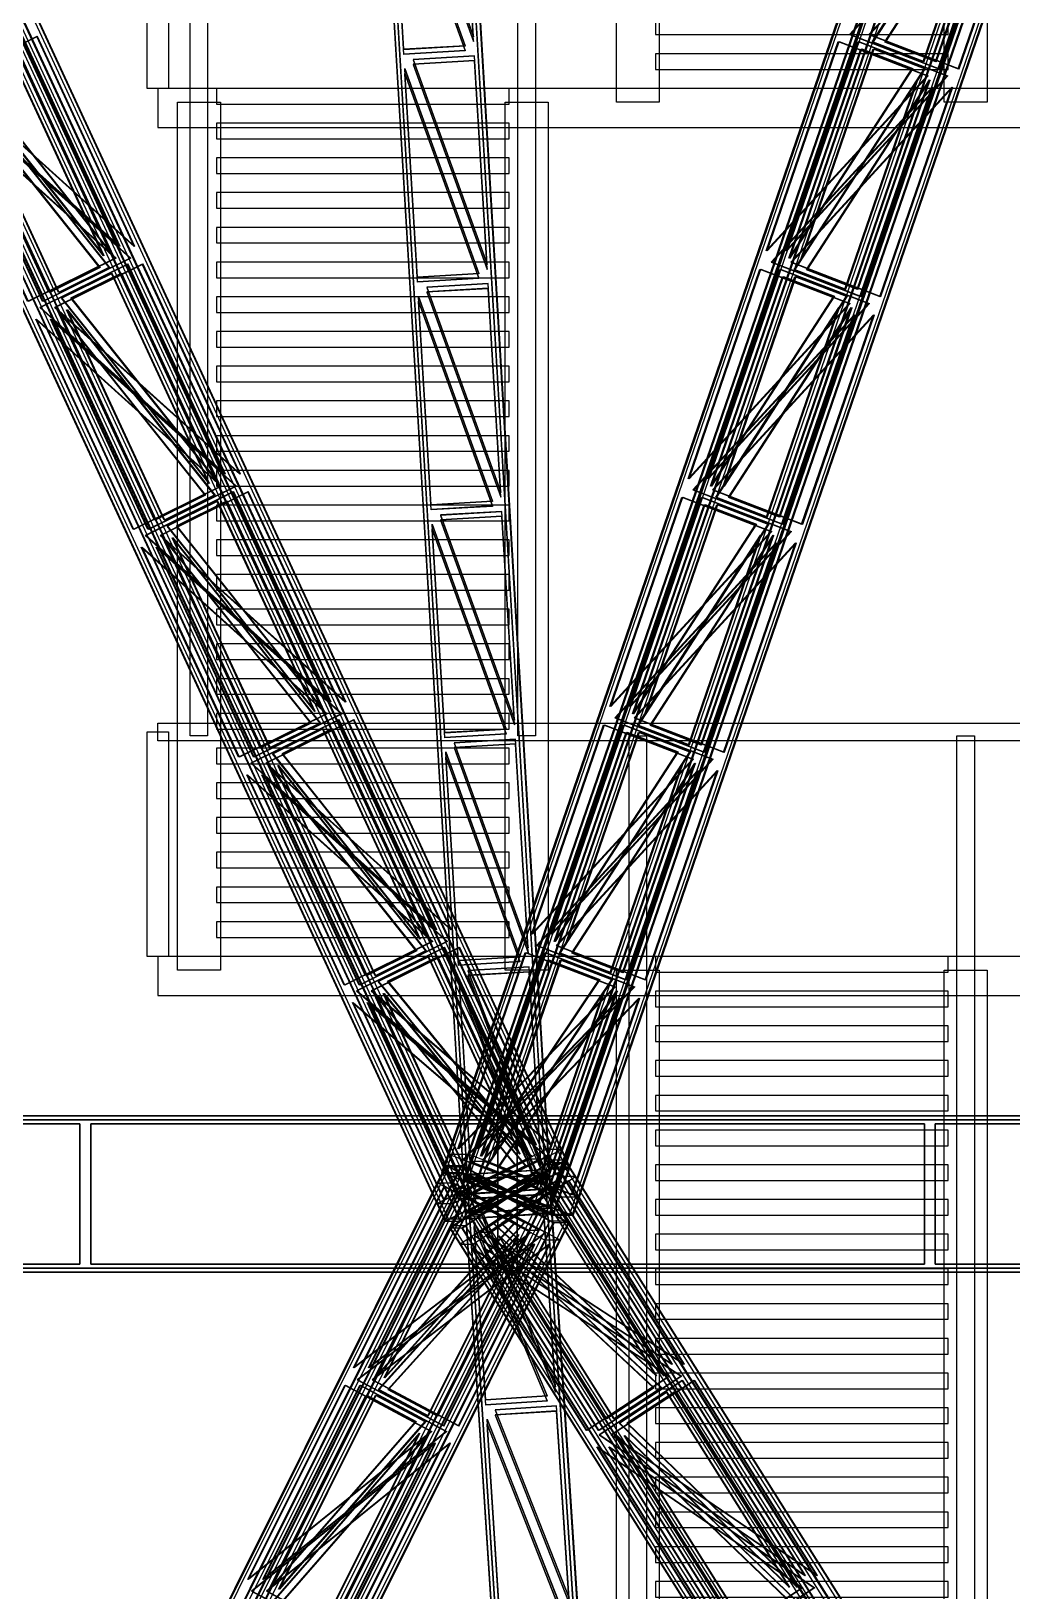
# Model space of a CAD drawing. Header units: millimetres. Extents: x -48000 to 1060615, y -2000 to 333000.
# Drawn here: x 4050 to 9077, y 103968 to 111956 of the extents above; entities that cross this region are included whole.
import ezdxf

# ---------------------------------------------------------------- set-up
doc = ezdxf.new("R2010")
doc.units = ezdxf.units.MM
doc.layers.add('D-STR-CORE', color=7, linetype='Continuous', lineweight=25)
doc.layers.add('D-STR-STRC', color=7, linetype='Continuous', lineweight=25)

msp = doc.modelspace()

# ---------------------------------------------------------------- linework, layer by layer
at = {"layer": 'D-STR-CORE'}
for points in [[(7050, 111592.5), (7050, 116038.33), (7270, 116038.33), (7270, 111592.5)], [(8730, 111592.5), (8730, 116038.33), (8950, 116038.33), (8950, 111592.5)], [(4645, 111662.5), (4645, 112812.5), (4755, 112812.5), (4755, 111662.5)], [(4865, 108346.67), (4865, 112792.5), (4955, 112792.5), (4955, 108346.67)], [(6545, 108346.67), (6545, 112792.5), (6635, 112792.5), (6635, 108346.67)], [(7250, 111938.17), (8750, 111938.17), (8750, 112018.17), (7250, 112018.17)], [(7250, 111760.33), (8750, 111760.33), (8750, 111840.33), (7250, 111840.33)], [(4700, 111462.5), (9300, 111462.5), (9300, 111662.5), (4700, 111662.5)], [(5000, 111582.5), (6500, 111582.5), (6500, 111662.5), (5000, 111662.5)], [(4800, 107146.67), (4800, 111592.5), (5020, 111592.5), (5020, 107146.67)], [(6480, 107146.67), (6480, 111592.5), (6700, 111592.5), (6700, 107146.67)], [(5000, 111404.67), (6500, 111404.67), (6500, 111484.67), (5000, 111484.67)], [(5000, 111226.83), (6500, 111226.83), (6500, 111306.83), (5000, 111306.83)], [(5000, 111049), (6500, 111049), (6500, 111129), (5000, 111129)], [(5000, 110871.17), (6500, 110871.17), (6500, 110951.17), (5000, 110951.17)], [(5000, 110693.33), (6500, 110693.33), (6500, 110773.33), (5000, 110773.33)], [(5000, 110515.5), (6500, 110515.5), (6500, 110595.5), (5000, 110595.5)], [(5000, 110337.67), (6500, 110337.67), (6500, 110417.67), (5000, 110417.67)], [(5000, 110159.83), (6500, 110159.83), (6500, 110239.83), (5000, 110239.83)], [(5000, 109982), (6500, 109982), (6500, 110062), (5000, 110062)], [(5000, 109804.17), (6500, 109804.17), (6500, 109884.17), (5000, 109884.17)], [(5000, 109626.33), (6500, 109626.33), (6500, 109706.33), (5000, 109706.33)], [(5000, 109448.5), (6500, 109448.5), (6500, 109528.5), (5000, 109528.5)], [(5000, 109270.67), (6500, 109270.67), (6500, 109350.67), (5000, 109350.67)], [(5000, 109092.83), (6500, 109092.83), (6500, 109172.83), (5000, 109172.83)], [(5000, 108915), (6500, 108915), (6500, 108995), (5000, 108995)], [(5000, 108737.17), (6500, 108737.17), (6500, 108817.17), (5000, 108817.17)], [(5000, 108559.33), (6500, 108559.33), (6500, 108639.33), (5000, 108639.33)], [(4700, 108411.67), (9300, 108411.67), (9300, 108321.67), (4700, 108321.67)], [(5000, 108381.5), (6500, 108381.5), (6500, 108461.5), (5000, 108461.5)], [(4645, 107216.67), (4645, 108366.67), (4755, 108366.67), (4755, 107216.67)], [(7115, 103900.83), (7115, 108346.67), (7205, 108346.67), (7205, 103900.83)], [(8795, 103900.83), (8795, 108346.67), (8885, 108346.67), (8885, 103900.83)], [(5000, 108203.67), (6500, 108203.67), (6500, 108283.67), (5000, 108283.67)], [(5000, 108025.83), (6500, 108025.83), (6500, 108105.83), (5000, 108105.83)], [(5000, 107848), (6500, 107848), (6500, 107928), (5000, 107928)], [(5000, 107670.17), (6500, 107670.17), (6500, 107750.17), (5000, 107750.17)], [(5000, 107492.33), (6500, 107492.33), (6500, 107572.33), (5000, 107572.33)], [(5000, 107314.5), (6500, 107314.5), (6500, 107394.5), (5000, 107394.5)], [(4700, 107016.67), (9300, 107016.67), (9300, 107216.67), (4700, 107216.67)], [(7250, 107136.67), (8750, 107136.67), (8750, 107216.67), (7250, 107216.67)], [(7050, 102700.83), (7050, 107146.67), (7270, 107146.67), (7270, 102700.83)], [(8730, 102700.83), (8730, 107146.67), (8950, 107146.67), (8950, 102700.83)], [(7250, 106958.83), (8750, 106958.83), (8750, 107038.83), (7250, 107038.83)], [(7250, 106781), (8750, 106781), (8750, 106861), (7250, 106861)], [(7250, 106603.17), (8750, 106603.17), (8750, 106683.17), (7250, 106683.17)], [(7250, 106425.33), (8750, 106425.33), (8750, 106505.33), (7250, 106505.33)], [(7250, 106247.5), (8750, 106247.5), (8750, 106327.5), (7250, 106327.5)], [(7250, 106069.67), (8750, 106069.67), (8750, 106149.67), (7250, 106149.67)], [(7250, 105891.83), (8750, 105891.83), (8750, 105971.83), (7250, 105971.83)], [(7250, 105714), (8750, 105714), (8750, 105794), (7250, 105794)], [(7250, 105536.17), (8750, 105536.17), (8750, 105616.17), (7250, 105616.17)], [(7250, 105358.33), (8750, 105358.33), (8750, 105438.33), (7250, 105438.33)], [(7250, 105180.5), (8750, 105180.5), (8750, 105260.5), (7250, 105260.5)], [(7250, 105002.67), (8750, 105002.67), (8750, 105082.67), (7250, 105082.67)], [(7250, 104824.83), (8750, 104824.83), (8750, 104904.83), (7250, 104904.83)], [(7250, 104647), (8750, 104647), (8750, 104727), (7250, 104727)], [(7250, 104469.17), (8750, 104469.17), (8750, 104549.17), (7250, 104549.17)], [(7250, 104291.33), (8750, 104291.33), (8750, 104371.33), (7250, 104371.33)], [(7250, 104113.5), (8750, 104113.5), (8750, 104193.5), (7250, 104193.5)], [(7250, 103935.67), (8750, 103935.67), (8750, 104015.67), (7250, 104015.67)]]:
    msp.add_lwpolyline(points, close=True, dxfattribs=at)
at = {"layer": 'D-STR-STRC'}
for points in [[(6731.26, 106138.24), (6172.48, 105861.76), (-319.49, 119861.76), (239.3, 120138.24)], [(6735.27, 106138.24), (6176.48, 105861.76), (-315.48, 119861.76), (243.31, 120138.24)], [(6807.44, 106138.24), (6248.66, 105861.76), (-243.31, 119861.76), (315.48, 120138.24)], [(6811.45, 106138.24), (6252.67, 105861.76), (-239.3, 119861.76), (319.49, 120138.24)], [(6649, 106090.72), (6282.3, 105909.28), (-209.66, 119909.28), (157.04, 120090.72)], [(6653.01, 106090.72), (6286.31, 105909.28), (-205.65, 119909.28), (161.05, 120090.72)], [(6697.62, 106090.72), (6330.92, 105909.28), (-161.05, 119909.28), (205.65, 120090.72)], [(6701.63, 106090.72), (6334.92, 105909.28), (-157.04, 119909.28), (209.66, 120090.72)], [(6155.33, 106109.46), (6723.08, 105890.54), (11534.55, 119890.54), (10966.79, 120109.46)], [(6160.6, 106109.46), (6728.36, 105890.54), (11539.83, 119890.54), (10972.07, 120109.46)], [(6255.57, 106109.46), (6823.32, 105890.54), (11634.79, 119890.54), (11067.03, 120109.46)], [(6260.84, 106109.46), (6828.6, 105890.54), (11640.07, 119890.54), (11072.31, 120109.46)], [(6271.04, 106071.84), (6643.64, 105928.16), (11455.1, 119928.16), (11082.51, 120071.84)], [(6276.32, 106071.84), (6648.91, 105928.16), (11460.38, 119928.16), (11087.79, 120071.84)], [(6335.01, 106071.84), (6707.6, 105928.16), (11519.07, 119928.16), (11146.48, 120071.84)], [(6340.29, 106071.84), (6712.88, 105928.16), (11524.35, 119928.16), (11151.76, 120071.84)], [(6711.57, 106026.1), (6272.35, 106000.12), (5432.1, 120000.12), (5871.33, 120026.1)], [(6711.57, 106026.1), (6272.35, 106000.12), (5432.1, 120000.12), (5871.33, 120026.1)], [(6711.57, 106024.2), (6272.35, 105998.21), (5432.1, 119998.21), (5871.33, 120024.2)], [(6711.57, 106024.2), (6272.35, 105998.21), (5432.1, 119998.21), (5871.33, 120024.2)], [(6711.57, 106001.79), (6272.35, 105975.8), (5432.1, 119975.8), (5871.33, 120001.79)], [(6711.57, 106001.79), (6272.35, 105975.8), (5432.1, 119975.8), (5871.33, 120001.79)], [(6711.57, 105999.88), (6272.35, 105973.9), (5432.1, 119973.9), (5871.33, 119999.88)], [(6711.57, 105999.88), (6272.35, 105973.9), (5432.1, 119973.9), (5871.33, 119999.88)], [(6317.23, 111928.93), (6253.16, 112996.49), (5938.71, 112977.88)], [(6317.23, 111928.93), (6253.16, 112996.49), (5938.71, 112977.88)], [(6317.23, 111927.02), (6253.16, 112994.58), (5938.71, 112975.97)], [(6317.23, 111927.02), (6253.16, 112994.58), (5938.71, 112975.97)], [(6317.23, 111904.62), (6253.16, 112972.17), (5938.71, 112953.57)], [(6317.23, 111904.62), (6253.16, 112972.17), (5938.71, 112953.57)], [(6317.23, 111902.71), (6253.16, 112970.27), (5938.71, 112951.66)], [(6317.23, 111902.71), (6253.16, 112970.27), (5938.71, 112951.66)], [(6274.98, 111881.67), (5960.54, 111863.07), (5896.47, 112930.62)], [(6274.98, 111881.67), (5960.54, 111863.07), (5896.47, 112930.62)], [(6274.98, 111879.77), (5960.54, 111861.16), (5896.47, 112928.72)], [(6274.98, 111879.77), (5960.54, 111861.16), (5896.47, 112928.72)], [(6274.98, 111857.36), (5960.54, 111838.76), (5896.47, 112906.31)], [(6274.98, 111857.36), (5960.54, 111838.76), (5896.47, 112906.31)], [(6274.98, 111855.45), (5960.54, 111836.85), (5896.47, 112904.4)], [(6274.98, 111855.45), (5960.54, 111836.85), (5896.47, 112904.4)], [(8360.11, 111901.93), (8621.81, 111801.02), (8990.47, 112873.72)], [(8365.38, 111901.93), (8627.09, 111801.02), (8995.75, 112873.72)], [(8424.08, 111901.93), (8685.78, 111801.02), (9054.44, 112873.72)], [(8429.35, 111901.93), (8691.05, 111801.02), (9059.72, 112873.72)], [(8244.39, 111939.56), (8701.26, 111763.39), (9069.92, 112836.09)], [(8249.67, 111939.56), (8706.53, 111763.39), (9075.19, 112836.09)], [(8344.63, 111939.56), (8801.5, 111763.39), (9170.16, 112836.09)], [(8349.91, 111939.56), (8806.77, 111763.39), (9175.43, 112836.09)], [(4502.03, 110853.01), (4002.85, 111929.49), (3553.21, 111707.01)], [(4506.04, 110853.01), (4006.86, 111929.49), (3557.21, 111707.01)], [(4578.21, 110853.01), (4079.03, 111929.49), (3629.39, 111707.01)], [(4582.22, 110853.01), (4083.04, 111929.49), (3633.4, 111707.01)], [(4419.77, 110805.49), (3920.59, 111881.97), (3663.03, 111754.53)], [(4423.78, 110805.49), (3924.6, 111881.97), (3667.04, 111754.53)], [(4468.38, 110805.49), (3969.21, 111881.97), (3711.64, 111754.53)], [(4472.39, 110805.49), (3973.22, 111881.97), (3715.65, 111754.53)], [(7818.05, 110830.57), (8186.71, 111903.27), (8643.57, 111727.1)], [(7823.32, 110830.57), (8191.98, 111903.27), (8648.85, 111727.1)], [(7918.29, 110830.57), (8286.95, 111903.27), (8743.81, 111727.1)], [(7923.56, 110830.57), (8292.22, 111903.27), (8749.09, 111727.1)], [(7933.77, 110792.95), (8302.43, 111865.64), (8564.13, 111764.73)], [(7939.04, 110792.95), (8307.7, 111865.64), (8569.4, 111764.73)], [(7997.73, 110792.95), (8366.4, 111865.64), (8628.1, 111764.73)], [(8003.01, 110792.95), (8371.67, 111865.64), (8633.37, 111764.73)], [(6345, 110715.01), (6030.56, 110696.4), (5966.49, 111763.96)], [(6345, 110715.01), (6030.56, 110696.4), (5966.49, 111763.96)], [(6345, 110713.1), (6030.56, 110694.49), (5966.49, 111762.05)], [(6345, 110713.1), (6030.56, 110694.49), (5966.49, 111762.05)], [(6387.25, 110762.26), (6323.18, 111829.82), (6008.73, 111811.21)], [(6387.25, 110762.26), (6323.18, 111829.82), (6008.73, 111811.21)], [(6387.25, 110760.36), (6323.18, 111827.91), (6008.73, 111809.31)], [(6387.25, 110760.36), (6323.18, 111827.91), (6008.73, 111809.31)], [(6387.25, 110737.95), (6323.18, 111805.51), (6008.73, 111786.9)], [(6387.25, 110737.95), (6323.18, 111805.51), (6008.73, 111786.9)], [(6387.25, 110736.04), (6323.18, 111803.6), (6008.73, 111784.99)], [(6387.25, 110736.04), (6323.18, 111803.6), (6008.73, 111784.99)], [(4399.3, 110745.47), (4141.73, 110618.03), (3642.56, 111694.51)], [(4403.31, 110745.47), (4145.74, 110618.03), (3646.57, 111694.51)], [(4447.91, 110745.47), (4190.35, 110618.03), (3691.17, 111694.51)], [(4451.92, 110745.47), (4194.36, 110618.03), (3695.18, 111694.51)], [(6345, 110690.69), (6030.56, 110672.09), (5966.49, 111739.64)], [(6345, 110690.69), (6030.56, 110672.09), (5966.49, 111739.64)], [(6345, 110688.79), (6030.56, 110670.18), (5966.49, 111737.74)], [(6345, 110688.79), (6030.56, 110670.18), (5966.49, 111737.74)], [(7959.15, 110735.27), (8220.85, 110634.36), (8589.52, 111707.05)], [(7964.43, 110735.27), (8226.13, 110634.36), (8594.79, 111707.05)], [(8023.12, 110735.27), (8284.82, 110634.36), (8653.48, 111707.05)], [(8028.4, 110735.27), (8290.1, 110634.36), (8658.76, 111707.05)], [(4481.56, 110792.99), (4031.91, 110570.51), (3532.74, 111646.99)], [(4485.57, 110792.99), (4035.92, 110570.51), (3536.74, 111646.99)], [(4557.74, 110792.99), (4108.09, 110570.51), (3608.92, 111646.99)], [(4561.75, 110792.99), (4112.1, 110570.51), (3612.93, 111646.99)], [(7843.43, 110772.9), (8300.3, 110596.73), (8668.96, 111669.43)], [(7848.71, 110772.9), (8305.58, 110596.73), (8674.24, 111669.43)], [(7943.67, 110772.9), (8400.54, 110596.73), (8769.2, 111669.43)], [(7948.95, 110772.9), (8405.82, 110596.73), (8774.48, 111669.43)], [(5043.02, 109686.34), (4543.85, 110762.82), (4094.2, 110540.35)], [(5047.03, 109686.34), (4547.86, 110762.82), (4098.21, 110540.35)], [(5119.21, 109686.34), (4620.03, 110762.82), (4170.38, 110540.35)], [(5123.21, 109686.34), (4624.04, 110762.82), (4174.39, 110540.35)], [(7417.09, 109663.91), (7785.75, 110736.61), (8242.62, 110560.44)], [(7422.37, 109663.91), (7791.03, 110736.61), (8247.9, 110560.44)], [(7517.33, 109663.91), (7885.99, 110736.61), (8342.86, 110560.44)], [(7522.61, 109663.91), (7891.27, 110736.61), (8348.13, 110560.44)], [(4960.77, 109638.83), (4461.59, 110715.3), (4204.03, 110587.87)], [(4964.78, 109638.83), (4465.6, 110715.3), (4208.04, 110587.87)], [(5009.38, 109638.83), (4510.21, 110715.3), (4252.64, 110587.87)], [(5013.39, 109638.83), (4514.22, 110715.3), (4256.65, 110587.87)], [(6457.27, 109595.6), (6393.2, 110663.15), (6078.75, 110644.55)], [(6457.27, 109595.6), (6393.2, 110663.15), (6078.75, 110644.55)], [(6457.27, 109593.69), (6393.2, 110661.24), (6078.75, 110642.64)], [(6457.27, 109593.69), (6393.2, 110661.24), (6078.75, 110642.64)], [(6457.27, 109571.28), (6393.2, 110638.84), (6078.75, 110620.23)], [(6457.27, 109571.28), (6393.2, 110638.84), (6078.75, 110620.23)], [(6457.27, 109569.38), (6393.2, 110636.93), (6078.75, 110618.33)], [(6457.27, 109569.38), (6393.2, 110636.93), (6078.75, 110618.33)], [(7532.81, 109626.28), (7901.47, 110698.98), (8163.17, 110598.07)], [(7538.09, 109626.28), (7906.75, 110698.98), (8168.45, 110598.07)], [(7596.78, 109626.28), (7965.44, 110698.98), (8227.14, 110598.07)], [(7602.05, 109626.28), (7970.72, 110698.98), (8232.42, 110598.07)], [(6415.03, 109548.34), (6100.58, 109529.73), (6036.51, 110597.29)], [(6415.03, 109548.34), (6100.58, 109529.73), (6036.51, 110597.29)], [(6415.03, 109546.43), (6100.58, 109527.83), (6036.51, 110595.38)], [(6415.03, 109546.43), (6100.58, 109527.83), (6036.51, 110595.38)], [(6415.03, 109524.03), (6100.58, 109505.42), (6036.51, 110572.98)], [(6415.03, 109524.03), (6100.58, 109505.42), (6036.51, 110572.98)], [(6415.03, 109522.12), (6100.58, 109503.51), (6036.51, 110571.07)], [(6415.03, 109522.12), (6100.58, 109503.51), (6036.51, 110571.07)], [(5022.55, 109626.32), (4572.91, 109403.84), (4073.73, 110480.32)], [(5026.56, 109626.32), (4576.92, 109403.84), (4077.74, 110480.32)], [(5098.74, 109626.32), (4649.09, 109403.84), (4149.91, 110480.32)], [(5102.74, 109626.32), (4653.1, 109403.84), (4153.92, 110480.32)], [(4940.3, 109578.8), (4682.73, 109451.36), (4183.56, 110527.84)], [(4944.31, 109578.8), (4686.74, 109451.36), (4187.57, 110527.84)], [(4988.91, 109578.8), (4731.35, 109451.36), (4232.17, 110527.84)], [(4992.92, 109578.8), (4735.36, 109451.36), (4236.18, 110527.84)], [(7442.48, 109606.23), (7899.35, 109430.06), (8268.01, 110502.76)], [(7447.75, 109606.23), (7904.62, 109430.06), (8273.28, 110502.76)], [(7542.72, 109606.23), (7999.59, 109430.06), (8368.25, 110502.76)], [(7547.99, 109606.23), (8004.86, 109430.06), (8373.52, 110502.76)], [(7558.2, 109568.6), (7819.9, 109467.69), (8188.56, 110540.39)], [(7563.47, 109568.6), (7825.17, 109467.69), (8193.84, 110540.39)], [(7622.17, 109568.6), (7883.87, 109467.69), (8252.53, 110540.39)], [(7627.44, 109568.6), (7889.14, 109467.69), (8257.8, 110540.39)], [(5584.02, 108519.68), (5084.84, 109596.16), (4635.2, 109373.68)], [(5588.03, 108519.68), (5088.85, 109596.16), (4639.21, 109373.68)], [(5660.2, 108519.68), (5161.03, 109596.16), (4711.38, 109373.68)], [(5664.21, 108519.68), (5165.04, 109596.16), (4715.39, 109373.68)], [(5501.76, 108472.16), (5002.59, 109548.64), (4745.02, 109421.2)], [(5505.77, 108472.16), (5006.6, 109548.64), (4749.03, 109421.2)], [(5550.38, 108472.16), (5051.2, 109548.64), (4793.64, 109421.2)], [(5554.39, 108472.16), (5055.21, 109548.64), (4797.65, 109421.2)], [(7016.14, 108497.24), (7384.8, 109569.94), (7841.66, 109393.77)], [(7021.41, 108497.24), (7390.07, 109569.94), (7846.94, 109393.77)], [(7116.38, 108497.24), (7485.04, 109569.94), (7941.9, 109393.77)], [(7121.65, 108497.24), (7490.31, 109569.94), (7947.18, 109393.77)], [(7131.85, 108459.61), (7500.52, 109532.31), (7762.22, 109431.4)], [(7137.13, 108459.61), (7505.79, 109532.31), (7767.49, 109431.4)], [(7195.82, 108459.61), (7564.48, 109532.31), (7826.18, 109431.4)], [(7201.1, 108459.61), (7569.76, 109532.31), (7831.46, 109431.4)], [(6527.29, 108428.93), (6463.22, 109496.49), (6148.78, 109477.88)], [(6527.29, 108428.93), (6463.22, 109496.49), (6148.78, 109477.88)], [(6527.29, 108427.02), (6463.22, 109494.58), (6148.78, 109475.97)], [(6527.29, 108427.02), (6463.22, 109494.58), (6148.78, 109475.97)], [(6527.29, 108404.62), (6463.22, 109472.17), (6148.78, 109453.57)], [(6527.29, 108404.62), (6463.22, 109472.17), (6148.78, 109453.57)], [(6527.29, 108402.71), (6463.22, 109470.27), (6148.78, 109451.66)], [(6527.29, 108402.71), (6463.22, 109470.27), (6148.78, 109451.66)], [(5481.29, 108412.13), (5223.73, 108284.7), (4724.55, 109361.17)], [(5485.3, 108412.13), (5227.74, 108284.7), (4728.56, 109361.17)], [(5529.91, 108412.13), (5272.34, 108284.7), (4773.17, 109361.17)], [(5533.92, 108412.13), (5276.35, 108284.7), (4777.18, 109361.17)], [(6485.05, 108381.67), (6170.6, 108363.07), (6106.53, 109430.62)], [(6485.05, 108381.67), (6170.6, 108363.07), (6106.53, 109430.62)], [(6485.05, 108379.77), (6170.6, 108361.16), (6106.53, 109428.72)], [(6485.05, 108379.77), (6170.6, 108361.16), (6106.53, 109428.72)], [(6485.05, 108357.36), (6170.6, 108338.76), (6106.53, 109406.31)], [(6485.05, 108357.36), (6170.6, 108338.76), (6106.53, 109406.31)], [(6485.05, 108355.45), (6170.6, 108336.85), (6106.53, 109404.4)], [(6485.05, 108355.45), (6170.6, 108336.85), (6106.53, 109404.4)], [(7157.24, 108401.93), (7418.94, 108301.02), (7787.6, 109373.72)], [(7162.52, 108401.93), (7424.22, 108301.02), (7792.88, 109373.72)], [(7221.21, 108401.93), (7482.91, 108301.02), (7851.57, 109373.72)], [(7226.49, 108401.93), (7488.19, 108301.02), (7856.85, 109373.72)], [(5563.55, 108459.65), (5113.9, 108237.18), (4614.73, 109313.66)], [(5567.56, 108459.65), (5117.91, 108237.18), (4618.74, 109313.66)], [(5639.73, 108459.65), (5190.09, 108237.18), (4690.91, 109313.66)], [(5643.74, 108459.65), (5194.1, 108237.18), (4694.92, 109313.66)], [(7041.52, 108439.56), (7498.39, 108263.39), (7867.05, 109336.09)], [(7046.8, 108439.56), (7503.67, 108263.39), (7872.33, 109336.09)], [(7141.76, 108439.56), (7598.63, 108263.39), (7967.29, 109336.09)], [(7147.04, 108439.56), (7603.91, 108263.39), (7972.57, 109336.09)], [(6125.02, 107353.01), (5625.84, 108429.49), (5176.2, 108207.01)], [(6129.03, 107353.01), (5629.85, 108429.49), (5180.21, 108207.01)], [(6201.2, 107353.01), (5702.02, 108429.49), (5252.38, 108207.01)], [(6205.21, 107353.01), (5706.03, 108429.49), (5256.39, 108207.01)], [(6615.18, 107330.57), (6983.84, 108403.27), (7440.71, 108227.1)], [(6620.46, 107330.57), (6989.12, 108403.27), (7445.98, 108227.1)], [(6715.42, 107330.57), (7084.08, 108403.27), (7540.95, 108227.1)], [(6720.7, 107330.57), (7089.36, 108403.27), (7546.22, 108227.1)], [(6042.76, 107305.49), (5543.58, 108381.97), (5286.02, 108254.53)], [(6046.77, 107305.49), (5547.59, 108381.97), (5290.03, 108254.53)], [(6091.38, 107305.49), (5592.2, 108381.97), (5334.64, 108254.53)], [(6095.38, 107305.49), (5596.21, 108381.97), (5338.64, 108254.53)], [(6597.31, 107262.26), (6533.24, 108329.82), (6218.8, 108311.21)], [(6597.31, 107262.26), (6533.24, 108329.82), (6218.8, 108311.21)], [(6597.31, 107260.36), (6533.24, 108327.91), (6218.8, 108309.31)], [(6597.31, 107260.36), (6533.24, 108327.91), (6218.8, 108309.31)], [(6730.9, 107292.95), (7099.56, 108365.64), (7361.26, 108264.73)], [(6736.17, 107292.95), (7104.84, 108365.64), (7366.54, 108264.73)], [(6794.87, 107292.95), (7163.53, 108365.64), (7425.23, 108264.73)], [(6800.14, 107292.95), (7168.8, 108365.64), (7430.5, 108264.73)], [(6555.07, 107215.01), (6240.62, 107196.4), (6176.55, 108263.96)], [(6555.07, 107215.01), (6240.62, 107196.4), (6176.55, 108263.96)], [(6555.07, 107213.1), (6240.62, 107194.49), (6176.55, 108262.05)], [(6555.07, 107213.1), (6240.62, 107194.49), (6176.55, 108262.05)], [(6555.07, 107190.69), (6240.62, 107172.09), (6176.55, 108239.64)], [(6555.07, 107190.69), (6240.62, 107172.09), (6176.55, 108239.64)], [(6597.31, 107237.95), (6533.24, 108305.51), (6218.8, 108286.9)], [(6597.31, 107237.95), (6533.24, 108305.51), (6218.8, 108286.9)], [(6597.31, 107236.04), (6533.24, 108303.6), (6218.8, 108284.99)], [(6597.31, 107236.04), (6533.24, 108303.6), (6218.8, 108284.99)], [(6022.29, 107245.47), (5764.73, 107118.03), (5265.55, 108194.51)], [(6026.3, 107245.47), (5768.73, 107118.03), (5269.56, 108194.51)], [(6070.91, 107245.47), (5813.34, 107118.03), (5314.17, 108194.51)], [(6074.91, 107245.47), (5817.35, 107118.03), (5318.18, 108194.51)], [(6555.07, 107188.79), (6240.62, 107170.18), (6176.55, 108237.74)], [(6555.07, 107188.79), (6240.62, 107170.18), (6176.55, 108237.74)], [(6640.57, 107272.9), (7097.43, 107096.73), (7466.1, 108169.43)], [(6645.84, 107272.9), (7102.71, 107096.73), (7471.37, 108169.43)], [(6740.81, 107272.9), (7197.67, 107096.73), (7566.34, 108169.43)], [(6746.08, 107272.9), (7202.95, 107096.73), (7571.61, 108169.43)], [(6756.29, 107235.27), (7017.99, 107134.36), (7386.65, 108207.05)], [(6761.56, 107235.27), (7023.26, 107134.36), (7391.92, 108207.05)], [(6820.26, 107235.27), (7081.96, 107134.36), (7450.62, 108207.05)], [(6825.53, 107235.27), (7087.23, 107134.36), (7455.89, 108207.05)], [(6104.55, 107292.99), (5654.9, 107070.51), (5155.73, 108146.99)], [(6108.56, 107292.99), (5658.91, 107070.51), (5159.74, 108146.99)], [(6180.73, 107292.99), (5731.08, 107070.51), (5231.91, 108146.99)], [(6184.74, 107292.99), (5735.09, 107070.51), (5235.92, 108146.99)], [(6635.69, 106251.73), (6166.84, 107262.82), (5717.19, 107040.35)], [(6639.7, 106251.73), (6170.85, 107262.82), (5721.2, 107040.35)], [(6711.88, 106251.73), (6243.02, 107262.82), (5793.37, 107040.35)], [(6715.89, 106251.73), (6247.03, 107262.82), (5797.38, 107040.35)], [(6553.44, 106204.21), (6084.58, 107215.3), (5827.02, 107087.87)], [(6557.45, 106204.21), (6088.59, 107215.3), (5831.03, 107087.87)], [(6602.05, 106204.21), (6133.2, 107215.3), (5875.63, 107087.87)], [(6606.06, 106204.21), (6137.21, 107215.3), (5879.64, 107087.87)], [(6237.64, 106232.03), (6582.89, 107236.61), (7039.75, 107060.44)], [(6242.91, 106232.03), (6588.16, 107236.61), (7045.03, 107060.44)], [(6337.88, 106232.03), (6683.13, 107236.61), (7139.99, 107060.44)], [(6343.15, 106232.03), (6688.4, 107236.61), (7145.27, 107060.44)], [(6663.02, 106167.45), (6603.26, 107163.15), (6288.82, 107144.55)], [(6663.02, 106167.45), (6603.26, 107163.15), (6288.82, 107144.55)], [(6663.02, 106165.55), (6603.26, 107161.24), (6288.82, 107142.64)], [(6663.02, 106165.55), (6603.26, 107161.24), (6288.82, 107142.64)], [(6663.02, 106143.14), (6603.26, 107138.84), (6288.82, 107120.23)], [(6663.02, 106143.14), (6603.26, 107138.84), (6288.82, 107120.23)], [(6663.02, 106141.23), (6603.26, 107136.93), (6288.82, 107118.33)], [(6663.02, 106141.23), (6603.26, 107136.93), (6288.82, 107118.33)], [(6353.36, 106194.41), (6698.6, 107198.98), (6960.3, 107098.07)], [(6358.63, 106194.41), (6703.88, 107198.98), (6965.58, 107098.07)], [(6417.33, 106194.41), (6762.57, 107198.98), (7024.27, 107098.07)], [(6422.6, 106194.41), (6767.85, 107198.98), (7029.55, 107098.07)], [(6620.77, 106120.19), (6306.33, 106101.59), (6246.57, 107097.29)], [(6620.77, 106120.19), (6306.33, 106101.59), (6246.57, 107097.29)], [(6620.77, 106118.29), (6306.33, 106099.68), (6246.57, 107095.38)], [(6620.77, 106118.29), (6306.33, 106099.68), (6246.57, 107095.38)], [(6620.77, 106095.88), (6306.33, 106077.28), (6246.57, 107072.98)], [(6620.77, 106095.88), (6306.33, 106077.28), (6246.57, 107072.98)], [(6620.77, 106093.97), (6306.33, 106075.37), (6246.57, 107071.07)], [(6620.77, 106093.97), (6306.33, 106075.37), (6246.57, 107071.07)], [(6615.22, 106191.71), (6165.58, 105969.23), (5696.72, 106980.32)], [(6619.23, 106191.71), (6169.59, 105969.23), (5700.73, 106980.32)], [(6691.41, 106191.71), (6241.76, 105969.23), (5772.9, 106980.32)], [(6695.42, 106191.71), (6245.77, 105969.23), (5776.91, 106980.32)], [(6532.97, 106144.19), (6275.4, 106016.75), (5806.55, 107027.84)], [(6536.98, 106144.19), (6279.41, 106016.75), (5810.56, 107027.84)], [(6581.58, 106144.19), (6324.02, 106016.75), (5855.16, 107027.84)], [(6585.59, 106144.19), (6328.03, 106016.75), (5859.17, 107027.84)], [(6263.03, 106174.35), (6719.89, 105998.19), (7065.14, 107002.76)], [(6268.3, 106174.35), (6725.17, 105998.19), (7070.42, 107002.76)], [(6363.27, 106174.35), (6820.13, 105998.19), (7165.38, 107002.76)], [(6368.54, 106174.35), (6825.41, 105998.19), (7170.66, 107002.76)], [(6378.74, 106136.73), (6640.44, 106035.81), (6985.69, 107040.39)], [(6384.02, 106136.73), (6645.72, 106035.81), (6990.97, 107040.39)], [(6442.71, 106136.73), (6704.41, 106035.81), (7049.66, 107040.39)], [(6447.99, 106136.73), (6709.69, 106035.81), (7054.94, 107040.39)], [(-12983.92, 106400), (-12983.92, 105600), (12983.92, 105600), (12983.92, 106400)], [(12983.92, 106400), (12983.92, 105600), (-12983.92, 105600), (-12983.92, 106400)], [(2191.49, 106360), (2191.49, 105640), (4300.47, 105640), (4300.47, 106360)], [(4300.47, 106360), (4300.47, 105640), (2191.49, 105640), (2191.49, 106360)], [(4355.47, 106360), (4355.47, 105640), (6441.96, 105640), (6441.96, 106360)], [(6441.96, 106360), (6441.96, 105640), (4355.47, 105640), (4355.47, 106360)], [(6441.96, 106400), (6441.96, 106400), (6441.96, 105600), (6441.96, 105600)], [(6441.96, 106400), (6441.96, 106400), (6441.96, 105600), (6441.96, 105600)], [(6541.96, 106400), (6541.96, 106400), (6541.96, 105600), (6541.96, 105600)], [(6541.96, 106400), (6541.96, 106400), (6541.96, 105600), (6541.96, 105600)], [(6541.96, 106360), (6541.96, 105640), (8628.45, 105640), (8628.45, 106360)], [(8628.45, 106360), (8628.45, 105640), (6541.96, 105640), (6541.96, 106360)], [(8683.45, 106360), (8683.45, 105640), (10792.44, 105640), (10792.44, 106360)], [(10792.44, 106360), (10792.44, 105640), (8683.45, 105640), (8683.45, 106360)], [(6769.63, 106228.43), (6689.44, 106228.43), (6130.65, 105951.95), (6210.85, 105951.95)], [(6187.62, 106203.43), (6293.14, 106203.43), (6860.89, 105984.5), (6755.38, 105984.5)], [(14906.58, 93173.03), (14379.35, 92826.97), (6195.96, 105826.97), (6723.19, 106173.03)], [(6787.96, 106173.03), (6723.19, 106173.03), (6195.96, 105826.97), (6260.74, 105826.97)], [(14909.81, 93173.03), (14382.59, 92826.97), (6199.2, 105826.97), (6726.43, 106173.03)], [(6607.18, 106180.91), (6659.8, 106180.91), (6293.1, 105999.47), (6240.48, 105999.47)], [(14968.11, 93173.03), (14440.88, 92826.97), (6257.5, 105826.97), (6784.72, 106173.03)], [(14971.35, 93173.03), (14444.12, 92826.97), (6260.74, 105826.97), (6787.96, 106173.03)], [(6372.58, 106165.8), (6303.34, 106165.8), (6675.93, 106022.13), (6745.17, 106022.13)], [(6787.96, 106173.03), (6723.19, 106173.03), (6706.71, 106162.22), (6771.49, 106162.22)], [(-315.52, 93146.75), (234.84, 92853.25), (6726.8, 105853.25), (6176.44, 106146.75)], [(-311.49, 93146.75), (238.87, 92853.25), (6730.84, 105853.25), (6180.48, 106146.75)], [(-238.87, 93146.75), (311.49, 92853.25), (6803.45, 105853.25), (6253.09, 106146.75)], [(-234.84, 93146.75), (315.52, 92853.25), (6807.48, 105853.25), (6257.12, 106146.75)], [(-207.06, 93096.3), (154.11, 92903.7), (6646.08, 105903.7), (6284.9, 106096.3)], [(-203.03, 93096.3), (158.15, 92903.7), (6650.11, 105903.7), (6288.94, 106096.3)], [(-158.15, 93096.3), (203.03, 92903.7), (6694.99, 105903.7), (6333.81, 106096.3)], [(-154.11, 93096.3), (207.06, 92903.7), (6699.02, 105903.7), (6337.85, 106096.3)], [(6155.33, 106109.46), (6260.84, 106109.46), (6278.58, 106102.62), (6173.07, 106102.62)], [(6155.33, 106109.46), (6260.84, 106109.46), (6828.6, 105890.54), (6723.08, 105890.54)], [(6811.45, 106138.24), (6731.26, 106138.24), (6172.48, 105861.76), (6252.67, 105861.76)], [(6176.44, 106146.75), (6257.12, 106146.75), (6274.32, 106137.58), (6193.64, 106137.58)], [(6176.44, 106146.75), (6257.12, 106146.75), (6807.48, 105853.25), (6726.8, 105853.25)], [(6840.91, 106088.91), (6776.14, 106088.91), (6248.92, 105742.85), (6313.69, 105742.85)], [(6705.62, 106125.21), (6705.62, 106098.99), (6266.4, 106073.01), (6266.4, 106099.23)], [(6705.62, 106098.99), (6705.62, 106125.21), (6266.4, 106099.23), (6266.4, 106073.01)], [(6649, 106090.72), (6701.63, 106090.72), (6334.92, 105909.28), (6282.3, 105909.28)], [(6337.85, 106096.3), (6284.9, 106096.3), (6302.1, 106087.13), (6355.05, 106087.13)], [(6337.85, 106096.3), (6284.9, 106096.3), (6646.08, 105903.7), (6699.02, 105903.7)], [(14827.09, 93113.55), (14481.1, 92886.45), (6297.71, 105886.45), (6643.7, 106113.55)], [(6643.7, 106113.55), (6686.21, 106113.55), (6340.22, 105886.45), (6297.71, 105886.45)], [(14830.33, 93113.55), (14484.34, 92886.45), (6300.95, 105886.45), (6646.94, 106113.55)], [(14866.36, 93113.55), (14520.37, 92886.45), (6336.98, 105886.45), (6682.97, 106113.55)], [(14869.6, 93113.55), (14523.61, 92886.45), (6340.22, 105886.45), (6686.21, 106113.55)], [(6643.7, 106113.55), (6686.21, 106113.55), (6669.74, 106102.74), (6627.23, 106102.74)], [(6649, 106090.72), (6701.63, 106090.72), (6684.16, 106082.08), (6631.54, 106082.08)], [(6811.45, 106138.24), (6731.26, 106138.24), (6713.8, 106129.6), (6793.99, 106129.6)], [(5702.02, 105109.5), (6166.46, 106039.54), (6609.33, 105803.37)], [(5706.05, 105109.5), (6170.5, 106039.54), (6613.37, 105803.37)], [(5778.66, 105109.5), (6243.11, 106039.54), (6685.98, 105803.37)], [(5782.7, 105109.5), (6247.14, 106039.54), (6690.01, 105803.37)], [(6132.06, 106057.88), (6212.74, 106057.88), (6763.11, 105764.39), (6682.43, 105764.39)], [(6293.47, 106007.44), (6240.52, 106007.44), (6601.7, 105814.83), (6654.65, 105814.83)], [(6340.29, 106071.84), (6271.04, 106071.84), (6288.79, 106064.99), (6358.03, 106064.99)], [(6340.29, 106071.84), (6271.04, 106071.84), (6643.64, 105928.16), (6712.88, 105928.16)], [(6711.57, 106026.1), (6711.57, 105999.88), (6272.35, 105973.9), (6272.35, 106000.12)], [(6711.57, 105999.88), (6711.57, 106026.1), (6272.35, 106000.12), (6272.35, 105973.9)], [(7557.22, 93028.24), (7118.13, 93000.15), (6272.42, 106000.15), (6711.51, 106028.24)], [(6711.51, 106028.24), (6711.51, 105999.85), (6272.42, 105971.76), (6272.42, 106000.15)], [(7557.22, 93028.24), (7118.13, 93000.15), (6272.42, 106000.15), (6711.51, 106028.24)], [(6711.51, 105999.85), (6711.51, 106028.24), (6272.42, 106000.15), (6272.42, 105971.76)], [(7557.22, 93026.17), (7118.13, 92998.08), (6272.42, 105998.08), (6711.51, 106026.17)], [(7557.22, 93026.17), (7118.13, 92998.08), (6272.42, 105998.08), (6711.51, 106026.17)], [(7333.8, 105129.06), (6743.19, 106067.28), (6318.94, 105788.81)], [(7337.03, 105129.06), (6746.43, 106067.28), (6322.18, 105788.81)], [(6696.66, 106029.43), (6739.16, 106029.43), (6393.17, 105802.33), (6350.67, 105802.33)], [(7395.33, 105129.06), (6804.72, 106067.28), (6380.47, 105788.81)], [(7398.57, 105129.06), (6807.96, 106067.28), (6383.71, 105788.81)], [(7254.31, 105069.58), (6663.71, 106007.8), (6420.69, 105848.29)], [(7257.55, 105069.58), (6666.94, 106007.8), (6423.93, 105848.29)], [(7293.58, 105069.58), (6702.97, 106007.8), (6459.96, 105848.29)], [(7296.82, 105069.58), (6706.21, 106007.8), (6463.19, 105848.29)], [(6711.51, 106028.24), (6711.51, 105999.85), (6691.55, 105998.58), (6691.55, 106026.96)], [(6711.51, 105999.85), (6711.51, 106028.24), (6691.55, 106026.96), (6691.55, 105998.58)], [(6711.57, 106026.1), (6711.57, 105999.88), (6691.61, 105998.7), (6691.61, 106024.92)], [(6711.57, 105999.88), (6711.57, 106026.1), (6691.61, 106024.92), (6691.61, 105998.7)], [(5810.48, 105059.05), (6274.92, 105989.1), (6528.6, 105853.81)], [(5814.51, 105059.05), (6278.96, 105989.1), (6532.64, 105853.81)], [(5859.39, 105059.05), (6323.83, 105989.1), (6577.52, 105853.81)], [(5863.42, 105059.05), (6327.87, 105989.1), (6581.55, 105853.81)], [(6292.32, 106001.3), (6292.32, 105975.08), (6272.35, 105973.9), (6272.35, 106000.12)], [(6292.32, 105975.08), (6292.32, 106001.3), (6272.35, 106000.12), (6272.35, 105973.9)], [(7557.22, 93001.92), (7118.13, 92973.83), (6272.42, 105973.83), (6711.51, 106001.92)], [(7557.22, 93001.92), (7118.13, 92973.83), (6272.42, 105973.83), (6711.51, 106001.92)], [(6292.38, 106001.42), (6292.38, 105973.04), (6272.42, 105971.76), (6272.42, 106000.15)], [(6292.38, 105973.04), (6292.38, 106001.42), (6272.42, 106000.15), (6272.42, 105971.76)], [(7557.22, 92999.85), (7118.13, 92971.76), (6272.42, 105971.76), (6711.51, 105999.85)], [(7557.22, 92999.85), (7118.13, 92971.76), (6272.42, 105971.76), (6711.51, 105999.85)], [(6717.94, 105929.28), (6717.94, 105900.89), (6278.86, 105872.8), (6278.86, 105901.19)], [(6717.94, 105900.89), (6717.94, 105929.28), (6278.86, 105901.19), (6278.86, 105872.8)], [(6737.4, 105014.1), (6678.03, 105926.72), (6363.68, 105906.62)], [(6737.4, 105014.1), (6678.03, 105926.72), (6363.68, 105906.62)], [(6737.4, 105012.03), (6678.03, 105924.66), (6363.68, 105904.55)], [(6737.4, 105012.03), (6678.03, 105924.66), (6363.68, 105904.55)], [(6695.14, 105935.01), (6625.89, 105935.01), (6643.64, 105928.16), (6712.88, 105928.16)], [(6270.13, 105870.4), (6189.94, 105870.4), (6172.48, 105861.76), (6252.67, 105861.76)], [(6299.76, 105917.92), (6352.39, 105917.92), (6334.92, 105909.28), (6282.3, 105909.28)], [(6314.19, 105897.26), (6356.7, 105897.26), (6340.22, 105886.45), (6297.71, 105886.45)], [(6695.39, 104966.69), (6381.04, 104946.58), (6321.67, 105859.21)], [(6695.39, 104966.69), (6381.04, 104946.58), (6321.67, 105859.21)], [(6695.39, 104964.63), (6381.04, 104944.52), (6321.67, 105857.15)], [(6695.39, 104964.63), (6381.04, 104944.52), (6321.67, 105857.15)], [(6737.4, 104987.77), (6678.03, 105900.4), (6363.68, 105880.3)], [(6737.4, 104987.77), (6678.03, 105900.4), (6363.68, 105880.3)], [(6737.4, 104985.71), (6678.03, 105898.34), (6363.68, 105878.23)], [(6737.4, 104985.71), (6678.03, 105898.34), (6363.68, 105878.23)], [(6681.82, 105912.87), (6628.88, 105912.87), (6646.08, 105903.7), (6699.02, 105903.7)], [(6705.34, 105897.38), (6810.86, 105897.38), (6828.6, 105890.54), (6723.08, 105890.54)], [(6709.6, 105862.42), (6790.28, 105862.42), (6807.48, 105853.25), (6726.8, 105853.25)], [(5829.2, 104998.43), (6082.89, 104863.14), (6547.33, 105793.19)], [(5833.24, 104998.43), (6086.92, 104863.14), (6551.37, 105793.19)], [(5878.12, 104998.43), (6131.8, 104863.14), (6596.24, 105793.19)], [(5882.15, 104998.43), (6135.83, 104863.14), (6600.28, 105793.19)], [(6277.21, 105837.78), (6212.44, 105837.78), (6195.96, 105826.97), (6260.74, 105826.97)], [(6695.39, 104940.37), (6381.04, 104920.26), (6321.67, 105832.89)], [(6695.39, 104940.37), (6381.04, 104920.26), (6321.67, 105832.89)], [(6695.39, 104938.31), (6381.04, 104918.2), (6321.67, 105830.83)], [(6695.39, 104938.31), (6381.04, 104918.2), (6321.67, 105830.83)], [(7241.07, 105007.39), (6998.05, 104847.88), (6407.45, 105786.1)], [(7244.31, 105007.39), (7001.29, 104847.88), (6410.69, 105786.1)], [(7280.34, 105007.39), (7037.32, 104847.88), (6446.71, 105786.1)], [(7283.58, 105007.39), (7040.56, 104847.88), (6449.95, 105786.1)], [(5720.74, 105048.87), (6163.61, 104812.7), (6628.06, 105742.74)], [(5724.78, 105048.87), (6167.65, 104812.7), (6632.09, 105742.74)], [(5797.39, 105048.87), (6240.26, 104812.7), (6704.7, 105742.74)], [(5801.42, 105048.87), (6244.29, 104812.7), (6708.74, 105742.74)], [(7320.55, 105066.87), (6896.3, 104788.4), (6305.7, 105726.62)], [(7323.79, 105066.87), (6899.54, 104788.4), (6308.94, 105726.62)], [(7382.09, 105066.87), (6957.84, 104788.4), (6367.23, 105726.62)], [(7385.33, 105066.87), (6961.07, 104788.4), (6370.47, 105726.62)], [(8015.74, 104045.72), (7386.75, 105044.94), (6962.5, 104766.46)], [(8018.98, 104045.72), (7389.99, 105044.94), (6965.74, 104766.46)], [(8077.28, 104045.72), (7448.28, 105044.94), (7024.03, 104766.46)], [(8080.52, 104045.72), (7451.52, 105044.94), (7027.27, 104766.46)], [(5161.02, 104026.17), (5657.64, 105020.63), (6100.51, 104784.46)], [(5165.05, 104026.17), (5661.67, 105020.63), (6104.54, 104784.46)], [(5237.66, 104026.17), (5734.28, 105020.63), (6177.15, 104784.46)], [(5241.7, 104026.17), (5738.32, 105020.63), (6181.19, 104784.46)], [(5269.48, 103975.72), (5766.1, 104970.19), (6019.78, 104834.91)], [(5273.51, 103975.72), (5770.13, 104970.19), (6023.82, 104834.91)], [(5318.39, 103975.72), (5815.01, 104970.19), (6068.69, 104834.91)], [(5322.43, 103975.72), (5819.04, 104970.19), (6072.73, 104834.91)], [(7936.26, 103986.24), (7307.26, 104985.46), (7064.25, 104825.94)], [(7939.5, 103986.24), (7310.5, 104985.46), (7067.49, 104825.94)], [(7975.53, 103986.24), (7346.53, 104985.46), (7103.51, 104825.94)], [(7978.77, 103986.24), (7349.77, 104985.46), (7106.75, 104825.94)], [(6807.87, 103930.76), (6743.84, 104915.14), (6429.49, 104895.03)], [(6807.87, 103930.76), (6743.84, 104915.14), (6429.49, 104895.03)], [(6807.87, 103928.7), (6743.84, 104913.07), (6429.49, 104892.96)], [(6807.87, 103928.7), (6743.84, 104913.07), (6429.49, 104892.96)], [(6807.87, 103904.44), (6743.84, 104888.82), (6429.49, 104868.71)], [(6807.87, 103904.44), (6743.84, 104888.82), (6429.49, 104868.71)], [(6807.87, 103902.38), (6743.84, 104886.75), (6429.49, 104866.64)], [(6807.87, 103902.38), (6743.84, 104886.75), (6429.49, 104866.64)], [(6765.86, 103883.36), (6451.52, 103863.25), (6387.48, 104847.62)], [(6765.86, 103883.36), (6451.52, 103863.25), (6387.48, 104847.62)], [(6765.86, 103881.29), (6451.52, 103861.18), (6387.48, 104845.56)], [(6765.86, 103881.29), (6451.52, 103861.18), (6387.48, 104845.56)], [(6765.86, 103857.04), (6451.52, 103836.93), (6387.48, 104821.3)], [(6765.86, 103857.04), (6451.52, 103836.93), (6387.48, 104821.3)], [(6765.86, 103854.97), (6451.52, 103834.86), (6387.48, 104819.24)], [(6765.86, 103854.97), (6451.52, 103834.86), (6387.48, 104819.24)], [(5288.21, 103915.09), (5541.89, 103779.81), (6038.51, 104774.28)], [(5292.24, 103915.09), (5545.92, 103779.81), (6042.54, 104774.28)], [(5337.12, 103915.09), (5590.8, 103779.81), (6087.42, 104774.28)], [(5341.15, 103915.09), (5594.84, 103779.81), (6091.45, 104774.28)], [(7923.02, 103924.06), (7680, 103764.54), (7051, 104763.76)], [(7926.26, 103924.06), (7683.24, 103764.54), (7054.24, 104763.76)], [(7962.29, 103924.06), (7719.27, 103764.54), (7090.27, 104763.76)], [(7965.52, 103924.06), (7722.51, 103764.54), (7093.51, 104763.76)], [(5179.75, 103965.54), (5622.62, 103729.37), (6119.24, 104723.83)], [(5183.78, 103965.54), (5626.65, 103729.37), (6123.27, 104723.83)], [(5256.39, 103965.54), (5699.26, 103729.37), (6195.88, 104723.83)], [(5260.43, 103965.54), (5703.3, 103729.37), (6199.92, 104723.83)], [(8002.5, 103983.54), (7578.25, 103705.06), (6949.26, 104704.28)], [(8005.74, 103983.54), (7581.49, 103705.06), (6952.49, 104704.28)], [(8064.04, 103983.54), (7639.78, 103705.06), (7010.79, 104704.28)], [(8067.27, 103983.54), (7643.02, 103705.06), (7014.03, 104704.28)]]:
    msp.add_lwpolyline(points, close=True, dxfattribs=at)
for points in [[(6631.54, 106082.08), (139.58, 120082.08)], [(6649, 106090.72), (157.04, 120090.72)], [(6684.16, 106082.08), (192.2, 120082.08)], [(6701.63, 106090.72), (209.66, 120090.72)], [(6713.8, 106129.6), (221.83, 120129.6)], [(6731.26, 106138.24), (239.3, 120138.24)], [(6793.99, 106129.6), (302.03, 120129.6)], [(6811.45, 106138.24), (319.49, 120138.24)], [(6155.33, 106109.46), (10966.79, 120109.46)], [(6173.07, 106102.62), (10984.54, 120102.62)], [(6260.84, 106109.46), (11072.31, 120109.46)], [(6271.04, 106071.84), (11082.51, 120071.84)], [(6278.58, 106102.62), (11090.05, 120102.62)], [(6288.79, 106064.99), (11100.25, 120064.99)], [(6340.29, 106071.84), (11151.76, 120071.84)], [(6358.03, 106064.99), (11169.5, 120064.99)], [(6272.35, 106000.12), (5432.1, 120000.12)], [(6272.35, 106000.12), (5432.1, 120000.12)], [(6292.32, 106001.3), (5452.07, 120001.3)], [(6292.32, 106001.3), (5452.07, 120001.3)], [(6691.61, 106024.92), (5851.36, 120024.92)], [(6691.61, 106024.92), (5851.36, 120024.92)], [(6691.61, 105998.7), (5851.36, 119998.7)], [(6691.61, 105998.7), (5851.36, 119998.7)], [(6711.57, 106026.1), (5871.33, 120026.1)], [(6711.57, 106026.1), (5871.33, 120026.1)], [(6711.57, 105999.88), (5871.33, 119999.88)], [(6711.57, 105999.88), (5871.33, 119999.88)], [(6282.3, 105909.28), (-209.66, 119909.28)], [(6299.76, 105917.92), (-192.2, 119917.92)], [(6334.92, 105909.28), (-157.04, 119909.28)], [(6352.39, 105917.92), (-139.58, 119917.92)], [(6272.35, 105973.9), (5432.1, 119973.9)], [(6272.35, 105973.9), (5432.1, 119973.9)], [(6292.32, 105975.08), (5452.07, 119975.08)], [(6292.32, 105975.08), (5452.07, 119975.08)], [(6625.89, 105935.01), (11437.36, 119935.01)], [(6643.64, 105928.16), (11455.1, 119928.16)], [(6695.14, 105935.01), (11506.6, 119935.01)], [(6712.88, 105928.16), (11524.35, 119928.16)], [(6172.48, 105861.76), (-319.49, 119861.76)], [(6189.94, 105870.4), (-302.03, 119870.4)], [(6252.67, 105861.76), (-239.3, 119861.76)], [(6270.13, 105870.4), (-221.83, 119870.4)], [(6705.34, 105897.38), (11516.81, 119897.38)], [(6723.08, 105890.54), (11534.55, 119890.54)], [(6810.86, 105897.38), (11622.32, 119897.38)], [(6828.6, 105890.54), (11640.07, 119890.54)], [(-12983.92, 106400), (12983.92, 106400)], [(12983.92, 106400), (-12983.92, 106400)], [(-12983.92, 106380), (12983.92, 106380)], [(12983.92, 106380), (-12983.92, 106380)], [(6441.96, 106400), (6541.96, 106400)], [(6541.96, 106400), (6441.96, 106400)], [(6155.33, 106109.46), (6187.62, 106203.43)], [(6260.84, 106109.46), (6293.14, 106203.43)], [(6271.04, 106071.84), (6303.34, 106165.8)], [(6340.29, 106071.84), (6372.58, 106165.8)], [(6649, 106090.72), (6607.18, 106180.91)], [(6701.63, 106090.72), (6659.8, 106180.91)], [(6731.26, 106138.24), (6689.44, 106228.43)], [(14906.58, 93173.03), (6723.19, 106173.03)], [(6776.14, 106088.91), (6723.19, 106173.03)], [(6811.45, 106138.24), (6769.63, 106228.43)], [(14971.35, 93173.03), (6787.96, 106173.03)], [(6840.91, 106088.91), (6787.96, 106173.03)], [(-315.52, 93146.75), (6176.44, 106146.75)], [(-298.32, 93137.58), (6193.64, 106137.58)], [(-234.84, 93146.75), (6257.12, 106146.75)], [(-217.64, 93137.58), (6274.32, 106137.58)], [(-207.06, 93096.3), (6284.9, 106096.3)], [(-189.86, 93087.13), (6302.1, 106087.13)], [(-154.11, 93096.3), (6337.85, 106096.3)], [(-136.92, 93087.13), (6355.05, 106087.13)], [(6132.06, 106057.88), (6176.44, 106146.75)], [(6212.74, 106057.88), (6257.12, 106146.75)], [(6240.52, 106007.44), (6284.9, 106096.3)], [(6272.35, 106000.12), (6266.4, 106099.23)], [(6272.35, 106000.12), (6266.4, 106099.23)], [(6293.47, 106007.44), (6337.85, 106096.3)], [(14810.62, 93102.74), (6627.23, 106102.74)], [(14827.09, 93113.55), (6643.7, 106113.55)], [(6696.66, 106029.43), (6643.7, 106113.55)], [(14853.12, 93102.74), (6669.74, 106102.74)], [(14869.6, 93113.55), (6686.21, 106113.55)], [(6739.16, 106029.43), (6686.21, 106113.55)], [(6711.57, 106026.1), (6705.62, 106125.21)], [(6711.57, 106026.1), (6705.62, 106125.21)], [(6711.57, 105999.88), (6705.62, 106098.99)], [(6711.57, 105999.88), (6705.62, 106098.99)], [(14890.1, 93162.22), (6706.71, 106162.22)], [(14954.87, 93162.22), (6771.49, 106162.22)], [(6272.35, 105973.9), (6266.4, 106073.01)], [(6272.35, 105973.9), (6266.4, 106073.01)], [(6643.64, 105928.16), (6675.93, 106022.13)], [(7537.26, 93026.96), (6691.55, 106026.96)], [(7537.26, 93026.96), (6691.55, 106026.96)], [(7557.22, 93028.24), (6711.51, 106028.24)], [(6717.94, 105929.28), (6711.51, 106028.24)], [(7557.22, 93028.24), (6711.51, 106028.24)], [(6717.94, 105929.28), (6711.51, 106028.24)], [(6712.88, 105928.16), (6745.17, 106022.13)], [(6172.48, 105861.76), (6130.65, 105951.95)], [(6252.67, 105861.76), (6210.85, 105951.95)], [(6282.3, 105909.28), (6240.48, 105999.47)], [(7118.13, 93000.15), (6272.42, 106000.15)], [(6278.86, 105901.19), (6272.42, 106000.15)], [(7118.13, 93000.15), (6272.42, 106000.15)], [(6278.86, 105901.19), (6272.42, 106000.15)], [(7118.13, 92971.76), (6272.42, 105971.76)], [(6278.86, 105872.8), (6272.42, 105971.76)], [(7118.13, 92971.76), (6272.42, 105971.76)], [(6278.86, 105872.8), (6272.42, 105971.76)], [(7138.09, 93001.42), (6292.38, 106001.42)], [(7138.09, 93001.42), (6292.38, 106001.42)], [(7138.09, 92973.04), (6292.38, 105973.04)], [(7138.09, 92973.04), (6292.38, 105973.04)], [(6334.92, 105909.28), (6293.1, 105999.47)], [(7537.26, 92998.58), (6691.55, 105998.58)], [(7537.26, 92998.58), (6691.55, 105998.58)], [(7557.22, 92999.85), (6711.51, 105999.85)], [(6717.94, 105900.89), (6711.51, 105999.85)], [(7557.22, 92999.85), (6711.51, 105999.85)], [(6717.94, 105900.89), (6711.51, 105999.85)], [(6723.08, 105890.54), (6755.38, 105984.5)], [(6828.6, 105890.54), (6860.89, 105984.5)], [(136.92, 92912.87), (6628.88, 105912.87)], [(154.11, 92903.7), (6646.08, 105903.7)], [(189.86, 92912.87), (6681.82, 105912.87)], [(207.06, 92903.7), (6699.02, 105903.7)], [(217.64, 92862.42), (6709.6, 105862.42)], [(234.84, 92853.25), (6726.8, 105853.25)], [(298.32, 92862.42), (6790.28, 105862.42)], [(315.52, 92853.25), (6807.48, 105853.25)], [(14481.1, 92886.45), (6297.71, 105886.45)], [(6350.67, 105802.33), (6297.71, 105886.45)], [(14497.58, 92897.26), (6314.19, 105897.26)], [(14523.61, 92886.45), (6340.22, 105886.45)], [(6393.17, 105802.33), (6340.22, 105886.45)], [(14540.08, 92897.26), (6356.7, 105897.26)], [(6601.7, 105814.83), (6646.08, 105903.7)], [(6654.65, 105814.83), (6699.02, 105903.7)], [(6682.43, 105764.39), (6726.8, 105853.25)], [(6763.11, 105764.39), (6807.48, 105853.25)], [(14379.35, 92826.97), (6195.96, 105826.97)], [(6248.92, 105742.85), (6195.96, 105826.97)], [(14395.83, 92837.78), (6212.44, 105837.78)], [(14444.12, 92826.97), (6260.74, 105826.97)], [(6313.69, 105742.85), (6260.74, 105826.97)], [(14460.6, 92837.78), (6277.21, 105837.78)], [(-12983.92, 105620), (12983.92, 105620)], [(12983.92, 105620), (-12983.92, 105620)], [(-12983.92, 105600), (12983.92, 105600)], [(12983.92, 105600), (-12983.92, 105600)], [(6441.96, 105600), (6541.96, 105600)], [(6541.96, 105600), (6441.96, 105600)]]:
    msp.add_lwpolyline(points, dxfattribs=at)

doc.saveas('drawing.dxf')
